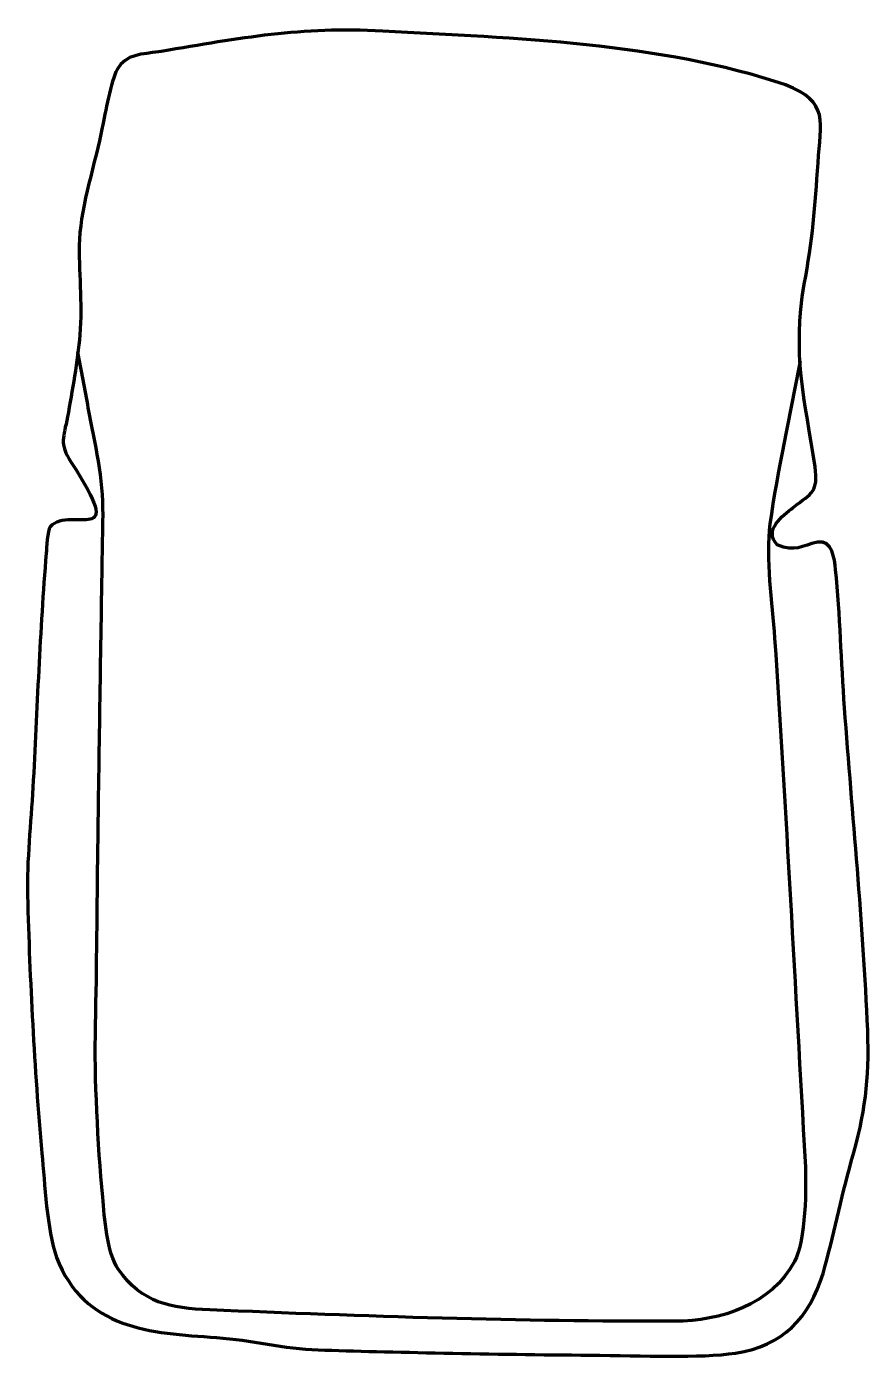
# Model space of a CAD drawing. Header units: millimetres. Extents: x 946 to 1483, y -83 to 765.
import ezdxf

# ---------------------------------------------------------------- set-up
doc = ezdxf.new("R2010")
doc.units = ezdxf.units.MM
doc.header["$MEASUREMENT"] = 0
doc.layers.add('layer 2', color=7, linetype='Continuous')
doc.layers.add('layer 3', color=7, linetype='Continuous')

msp = doc.modelspace()

# ---------------------------------------------------------------- linework, layer by layer
at = {"layer": 'layer 2', "color": 142, "lineweight": 158}
msp.add_open_spline([(1438.948, 551.6792), (1432.5331, 517.5361), (1424.5694, 482.2877), (1419.8091, 448.0062), (1419.8091, 448.0062), (1416.824, 426.5093), (1421.2189, 397.5376), (1422.7871, 375.4247), (1422.7871, 375.4247), (1430.0801, 264.3845), (1435.8758, 153.002), (1442.2509, 41.8771), (1442.2509, 41.8771), (1443.0573, 26.5165), (1442.6413, -8.4393), (1435.4853, -21.5493), (1435.4853, -21.5493), (1420.378, -49.2264), (1388.808, -59.4928), (1358.9819, -59.6049), (1358.9819, -59.6049), (1262.5236, -59.9677), (1159.3933, -56.4503), (1063.0047, -52.3509), (1063.0047, -52.3509), (1038.0659, -51.2828), (1019.9985, -48.1235), (1004.682, -26.4841), (1004.682, -26.4841), (997.5468, -15.7451), (996.0138, 6.3167), (994.8232, 19.4098), (994.8232, 19.4098), (991.6837, 53.9338), (989.5072, 94.3895), (990.251, 129.0666), (990.251, 129.0666), (991.139, 166.6016), (991.2424, 204.1559), (991.7613, 241.6977), (991.7613, 241.6977), (992.603, 301.8251), (993.525, 361.9512), (994.5265, 422.0762), (994.5265, 422.0762), (994.7026, 432.6129), (994.8697, 443.1496), (995.0248, 453.6866), (995.0248, 453.6866), (995.3676, 477.0931), (989.9072, 499.0512), (985.6739, 521.946), (985.6739, 521.946), (983.4814, 533.8036), (981.2914, 545.6617), (979.0986, 557.5193)], degree=3, knots=[0, 0, 0, 0, 0.06666667, 0.06666667, 0.06666667, 0.06666667, 0.13333333, 0.13333333, 0.13333333, 0.13333333, 0.2, 0.2, 0.2, 0.2, 0.26666667, 0.26666667, 0.26666667, 0.26666667, 0.33333333, 0.33333333, 0.33333333, 0.33333333, 0.4, 0.4, 0.4, 0.4, 0.46666667, 0.46666667, 0.46666667, 0.46666667, 0.53333333, 0.53333333, 0.53333333, 0.53333333, 0.6, 0.6, 0.6, 0.6, 0.66666667, 0.66666667, 0.66666667, 0.66666667, 0.73333333, 0.73333333, 0.73333333, 0.73333333, 0.8, 0.8, 0.8, 0.8, 0.86666667, 0.86666667, 0.86666667, 0.86666667, 1, 1, 1, 1], dxfattribs=at)
at = {"layer": 'layer 3', "color": 242, "lineweight": 158}
msp.add_open_spline([(1032.1377, 748.9235), (1082.8984, 757.4955), (1120.9262, 764.7155), (1173.1895, 761.8438), (1173.1895, 761.8438), (1257.3413, 757.3574), (1349.4449, 754.6232), (1429.8051, 727.6146), (1429.8051, 727.6146), (1457.7448, 716.8894), (1452.2041, 703.8918), (1450.4143, 677.9368), (1450.4143, 677.9368), (1448.5843, 650.6419), (1446.9392, 627.8498), (1441.6153, 600.7979), (1441.6153, 600.7979), (1434.0108, 556.6097), (1441.9152, 527.2328), (1448.5939, 484.4496), (1448.5939, 484.4496), (1450.4972, 468.1177), (1446.8969, 468.1588), (1434.5649, 458.5872), (1434.5649, 458.5872), (1427.7947, 453.3323), (1415.5204, 443.7921), (1424.4837, 434.6899), (1424.4837, 434.6899), (1435.9928, 429.7246), (1440.0071, 434.459), (1450.0203, 436.4121), (1450.0203, 436.4121), (1459.7436, 438.3086), (1460.7972, 425.9939), (1461.611, 418.905), (1461.611, 418.905), (1464.5743, 390.0094), (1465.157, 360.1699), (1467.293, 331.0099), (1467.293, 331.0099), (1472.3208, 262.9252), (1479.2227, 193.857), (1482.0778, 125.7523), (1482.0778, 125.7523), (1483.1252, 93.2199), (1480.5459, 73.2858), (1471.5993, 42.0432), (1471.5993, 42.0432), (1465.0312, 18.4203), (1460.251, -5.955), (1453.6445, -29.2829), (1453.6445, -29.2829), (1444.7322, -57.5302), (1427.9958, -75.4439), (1397.9362, -79.8481), (1397.9362, -79.8481), (1374.836, -83.2326), (1339.3771, -81.4977), (1305.0974, -81.1986), (1305.0974, -81.1986), (1243.3481, -80.6598), (1176.8007, -79.2606), (1132.0972, -77.8335), (1132.0972, -77.8335), (1110.3525, -77.1394), (1089.3449, -71.4958), (1067.2566, -69.9504), (1067.2566, -69.9504), (1024.8336, -67.1324), (983.2699, -64.733), (965.3892, -18.9475), (965.3892, -18.9475), (959.1663, -0.7875), (957.9769, 27.7031), (956.0759, 47.4673), (956.0759, 47.4673), (951.2412, 101.5322), (948.375, 157.1694), (946.9601, 211.4417), (946.9601, 211.4417), (946.3816, 233.6336), (949.1679, 257.926), (950.3803, 280.3574), (950.3803, 280.3574), (953.0222, 329.8198), (954.7812, 380.1162), (958.8295, 429.405), (958.8295, 429.405), (959.0931, 432.6148), (959.6055, 443.6841), (961.3095, 446.2674), (961.3095, 446.2674), (975.0989, 460.3025), (1011.3228, 431.1845), (974.6195, 487.5374), (974.6195, 487.5374), (966.9273, 499.3478), (969.9406, 503.0881), (972.4003, 516.1815), (972.4003, 516.1815), (975.4337, 532.7752), (978.7014, 551.6719), (980.3413, 568.3854), (980.3413, 568.3854), (981.8703, 589.2522), (979.3815, 608.8984), (980.0265, 629.4049), (980.0265, 629.4049), (981.2065, 651.2605), (990.0915, 678.2135), (994.5718, 700.4774), (994.5718, 700.4774), (996.3804, 709.4651), (1000.1735, 729.9631), (1004.0234, 737.5192), (1004.0234, 737.5192), (1009.5216, 747.3048), (1020.4405, 747.2151), (1030.3879, 748.6679), (1030.3879, 748.6679), (1030.3879, 748.6679), (1032.1377, 748.9235), (1032.1377, 748.9235)], degree=3, knots=[0, 0, 0, 0, 0.03125, 0.03125, 0.03125, 0.03125, 0.0625, 0.0625, 0.0625, 0.0625, 0.09375, 0.09375, 0.09375, 0.09375, 0.125, 0.125, 0.125, 0.125, 0.15625, 0.15625, 0.15625, 0.15625, 0.1875, 0.1875, 0.1875, 0.1875, 0.21875, 0.21875, 0.21875, 0.21875, 0.25, 0.25, 0.25, 0.25, 0.28125, 0.28125, 0.28125, 0.28125, 0.3125, 0.3125, 0.3125, 0.3125, 0.34375, 0.34375, 0.34375, 0.34375, 0.375, 0.375, 0.375, 0.375, 0.40625, 0.40625, 0.40625, 0.40625, 0.4375, 0.4375, 0.4375, 0.4375, 0.46875, 0.46875, 0.46875, 0.46875, 0.5, 0.5, 0.5, 0.5, 0.53125, 0.53125, 0.53125, 0.53125, 0.5625, 0.5625, 0.5625, 0.5625, 0.59375, 0.59375, 0.59375, 0.59375, 0.625, 0.625, 0.625, 0.625, 0.65625, 0.65625, 0.65625, 0.65625, 0.6875, 0.6875, 0.6875, 0.6875, 0.71875, 0.71875, 0.71875, 0.71875, 0.75, 0.75, 0.75, 0.75, 0.78125, 0.78125, 0.78125, 0.78125, 0.8125, 0.8125, 0.8125, 0.8125, 0.84375, 0.84375, 0.84375, 0.84375, 0.875, 0.875, 0.875, 0.875, 0.90625, 0.90625, 0.90625, 0.90625, 0.9375, 0.9375, 0.9375, 0.9375, 1, 1, 1, 1], dxfattribs=at)

doc.saveas('drawing.dxf')
